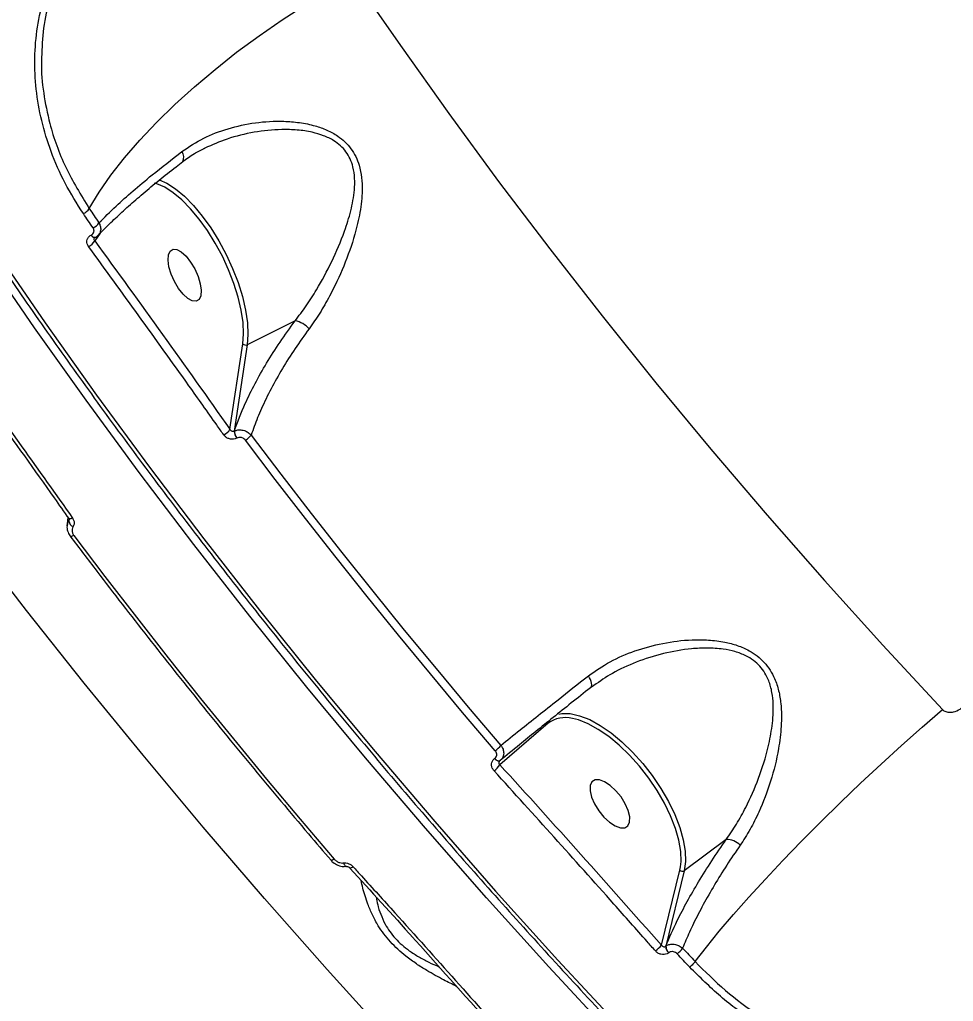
# Model space of a CAD drawing. Header units: millimetres. Extents: x -7720 to 6073, y -7402 to 5433.
# Drawn here: x 940.6 to 1087.7, y -3104.1 to -2949.5 of the extents above; entities that cross this region are included whole.
import ezdxf

# ---------------------------------------------------------------- set-up
doc = ezdxf.new("R2010")
doc.units = ezdxf.units.MM
for name, color, linetype in [('DIKOM_ОБЪЕКТ', 7, 'Continuous'), ('DIKOM_РАЗМЕР_ЗОНА', 7, 'Continuous'), ('DIKOM_РАЗМЕР_ОБЪЕКТА', 7, 'Continuous')]:
    doc.layers.add(name, color=color, linetype=linetype)
doc.styles.add('style1', font='arial.ttf', dxfattribs={"width": 0.8})
doc.dimstyles.new('1-50', dxfattribs={"dimtxt": 300, "dimasz": 200, "dimexe": 100, "dimexo": 0, "dimgap": 100, "dimtad": 1, "dimtxsty": 'style1', "dimcen": 200, "dimclrd": 7, "dimclre": 7, "dimclrt": 7, "dimadec": 1, "dimazin": 2, "dimtfac": 1, "dimtmove": 0, "dimatfit": 2, "dimfxl": 0, "dimlwd": 25, "dimlwe": 18, "dimarcsym": 0})

# ---------------------------------------------------------------- blocks, each defined once
blk = doc.blocks.new('*D0')
at = {"layer": 'Defpoints', "color": 0, "transparency": 16777216}
for p in [(-1165.04, 3934.07), (-6387.82, -4153.36), (1392.52, -4153.36)]:
    blk.add_point(p, dxfattribs=at)
at = {"layer": 'DIKOM_РАЗМЕР_ОБЪЕКТА', "color": 7, "lineweight": 18, "transparency": 16777216}
for p, q in [((-1165.04, 3934.07), (-6487.82, 3934.07)), ((1392.52, -4153.36), (-6487.82, -4153.36))]:
    blk.add_line(p, q, dxfattribs=at)
at = {"layer": 'DIKOM_РАЗМЕР_ОБЪЕКТА', "color": 7, "lineweight": 25, "transparency": 16777216}
blk.add_line((-6387.82, 3734.07), (-6387.82, -3953.36), dxfattribs=at)
at = {"layer": 'DIKOM_РАЗМЕР_ОБЪЕКТА', "color": 7, "transparency": 16777216}
for points in [[(-6421.16, 3734.07), (-6354.49, 3734.07), (-6387.82, 3934.07)], [(-6421.16, -3953.36), (-6354.49, -3953.36), (-6387.82, -4153.36)]]:
    blk.add_solid(points, dxfattribs=at)
at = {"layer": 'DIKOM_РАЗМЕР_ОБЪЕКТА', "color": 7, "transparency": 16777216, "insert": (-6640.99, -109.65), "char_height": 300, "attachment_point": 5, "rotation": 90, "style": 'style1'}
blk.add_mtext('8100', dxfattribs=at)
blk = doc.blocks.new('*D1')
at = {"layer": 'Defpoints', "color": 0, "transparency": 16777216}
for p in [(-3938.71, 77.29), (4572.68, -275.21), (4572.68, -6577.9)]:
    blk.add_point(p, dxfattribs=at)
at = {"layer": 'DIKOM_РАЗМЕР_ОБЪЕКТА', "color": 7, "lineweight": 18, "transparency": 16777216}
for p, q in [((-3938.71, 77.29), (-3938.71, -6677.9)), ((4572.68, -275.21), (4572.68, -6677.9))]:
    blk.add_line(p, q, dxfattribs=at)
at = {"layer": 'DIKOM_РАЗМЕР_ОБЪЕКТА', "color": 7, "lineweight": 25, "transparency": 16777216}
blk.add_line((-3738.71, -6577.9), (4372.68, -6577.9), dxfattribs=at)
at = {"layer": 'DIKOM_РАЗМЕР_ОБЪЕКТА', "color": 7, "transparency": 16777216}
for points in [[(-3738.71, -6544.56), (-3738.71, -6611.23), (-3938.71, -6577.9)], [(4372.68, -6544.56), (4372.68, -6611.23), (4572.68, -6577.9)]]:
    blk.add_solid(points, dxfattribs=at)
at = {"layer": 'DIKOM_РАЗМЕР_ОБЪЕКТА', "color": 7, "transparency": 16777216, "insert": (316.98, -6324.72), "char_height": 300, "attachment_point": 5, "style": 'style1'}
blk.add_mtext('8500', dxfattribs=at)
blk = doc.blocks.new('*D2')
at = {"layer": 'Defpoints', "color": 0, "transparency": 16777216}
for p in [(-2365.16, 5433.02), (-7269.56, -6016.09), (1800.96, -6016.09)]:
    blk.add_point(p, dxfattribs=at)
at = {"layer": 'DIKOM_РАЗМЕР_ЗОНА', "color": 7, "lineweight": 18, "transparency": 16777216}
for p, q in [((-2365.16, 5433.02), (-7369.56, 5433.02)), ((1800.96, -6016.09), (-7369.56, -6016.09))]:
    blk.add_line(p, q, dxfattribs=at)
at = {"layer": 'DIKOM_РАЗМЕР_ЗОНА', "color": 7, "lineweight": 25, "transparency": 16777216}
blk.add_line((-7269.56, 5233.02), (-7269.56, -5816.09), dxfattribs=at)
at = {"layer": 'DIKOM_РАЗМЕР_ЗОНА', "color": 7, "transparency": 16777216}
for points in [[(-7302.9, 5233.02), (-7236.23, 5233.02), (-7269.56, 5433.02)], [(-7302.9, -5816.09), (-7236.23, -5816.09), (-7269.56, -6016.09)]]:
    blk.add_solid(points, dxfattribs=at)
at = {"layer": 'DIKOM_РАЗМЕР_ЗОНА', "color": 7, "transparency": 16777216, "insert": (-7522.73, -291.53), "char_height": 300, "attachment_point": 5, "rotation": 90, "style": 'style1'}
blk.add_mtext('11500', dxfattribs=at)
blk = doc.blocks.new('*D3')
at = {"layer": 'Defpoints', "color": 0, "transparency": 16777216}
for p in [(-5938.71, -432.44), (6072.68, -1006.94), (6072.68, -7302.44)]:
    blk.add_point(p, dxfattribs=at)
at = {"layer": 'DIKOM_РАЗМЕР_ЗОНА', "color": 7, "lineweight": 18, "transparency": 16777216}
for p, q in [((-5938.71, -432.44), (-5938.71, -7402.44)), ((6072.68, -1006.94), (6072.68, -7402.44))]:
    blk.add_line(p, q, dxfattribs=at)
at = {"layer": 'DIKOM_РАЗМЕР_ЗОНА', "color": 7, "lineweight": 25, "transparency": 16777216}
blk.add_line((-5738.71, -7302.44), (5872.68, -7302.44), dxfattribs=at)
at = {"layer": 'DIKOM_РАЗМЕР_ЗОНА', "color": 7, "transparency": 16777216}
for points in [[(-5738.71, -7269.1), (-5738.71, -7335.77), (-5938.71, -7302.44)], [(5872.68, -7269.1), (5872.68, -7335.77), (6072.68, -7302.44)]]:
    blk.add_solid(points, dxfattribs=at)
at = {"layer": 'DIKOM_РАЗМЕР_ЗОНА', "color": 7, "transparency": 16777216, "insert": (66.98, -7049.26), "char_height": 300, "attachment_point": 5, "style": 'style1'}
blk.add_mtext('12000', dxfattribs=at)

msp = doc.modelspace()

# ---------------------------------------------------------------- linework, layer by layer
at = {"layer": 'DIKOM_ОБЪЕКТ', "color": 7, "linetype": 'Continuous', "lineweight": 15}
for p, q in [((969.769, -2969.787), (969.572, -2969.868)), ((966.262, -2971.909), (966.285, -2971.889)), ((951.842, -2983.474), (951.864, -2983.463)), ((953.287, -2983.18), (952.408, -2984.356)), ((952.438, -2983.869), (952.461, -2983.858)), ((983.985, -2996.97), (976.438, -3000.728)), ((973.719, -3014.043), (975.744, -3000.593)), ((976.438, -3000.728), (974.392, -3014.315)), ((974.392, -3014.315), (974.414, -3014.304)), ((974.823, -3015.445), (974.801, -3015.457)), ((948.178, -3027.905), (948.095, -3028.966)), ((948.105, -3028.949), (948.075, -3029.248)), ((948.328, -3028.095), (948.321, -3028.086)), ((1031.053, -3054.382), (1030.499, -3054.747)), ((1023.834, -3060.327), (1016.244, -3066.864)), ((1015.407, -3065.895), (1015.427, -3065.88)), ((1016.238, -3066.255), (1016.228, -3066.263)), ((1051.895, -3078.619), (1045.282, -3083.537)), ((992.621, -3083.111), (992.616, -3083.107)), ((1041.686, -3095.251), (1044.581, -3083.475)), ((1045.282, -3083.537), (1042.357, -3095.433)), ((1044.581, -3083.475), (1044.687, -3082.952)), ((1042.357, -3095.433), (1042.376, -3095.418)), ((1042.836, -3096.462), (1042.816, -3096.477))]:
    msp.add_line(p, q, dxfattribs=at)
at = {"layer": 'DIKOM_ОБЪЕКТ', "color": 7, "linetype": 'Continuous', "lineweight": 15, "flags": 128}
for points in [[(901.113, -2928.574), (907.724, -2940.039), (914.596, -2951.509), (921.724, -2962.976), (929.103, -2974.431), (936.728, -2985.869), (944.595, -2997.281), (952.699, -3008.66), (961.033, -3019.998), (969.593, -3031.288), (978.373, -3042.523), (987.367, -3053.694), (996.569, -3064.796), (1005.973, -3075.82), (1015.574, -3086.759), (1025.365, -3097.607), (1035.338, -3108.356), (1045.489, -3118.998), (1055.81, -3129.528), (1066.294, -3139.938), (1074.005, -3147.417)], [(1072.786, -3148.696), (1065.011, -3141.154), (1054.495, -3130.713), (1044.143, -3120.152), (1033.961, -3109.477), (1023.958, -3098.696), (1014.138, -3087.815), (1004.508, -3076.843), (995.075, -3065.785), (985.845, -3054.651), (976.824, -3043.445), (968.018, -3032.176), (959.432, -3020.853), (951.072, -3009.48), (942.945, -2998.067), (935.054, -2986.621), (927.405, -2975.149), (920.004, -2963.658), (912.855, -2952.157), (905.962, -2940.653), (899.331, -2929.153)], [(951.556, -2979.307), (953.118, -2976.726), (954.975, -2974.058), (957.113, -2971.322), (959.516, -2968.539), (962.163, -2965.732), (965.036, -2962.922), (968.111, -2960.131), (971.365, -2957.381), (974.772, -2954.694), (978.306, -2952.089), (981.939, -2949.588), (985.643, -2947.21), (989.39, -2944.973), (993.149, -2942.896)], [(993.149, -2942.896), (1000.561, -2953.634), (1008.194, -2964.341), (1016.042, -2975.01), (1024.1, -2985.634), (1032.364, -2996.206), (1040.828, -3006.719), (1049.487, -3017.167), (1058.334, -3027.542), (1067.364, -3037.839), (1076.572, -3048.05), (1085.952, -3058.169)], [(1019.607, -3132.012), (1009.245, -3121.133), (999.049, -3110.155), (989.024, -3099.085), (979.175, -3087.927), (969.508, -3076.688), (960.029, -3065.375), (950.742, -3053.993), (941.653, -3042.55), (932.766, -3031.05), (924.087, -3019.5), (915.62, -3007.908), (907.37, -2996.278), (899.341, -2984.618), (891.538, -2972.934)], [(975.744, -3000.593), (975.863, -2999.02), (975.778, -2997.245), (975.492, -2995.307), (975.011, -2993.249), (974.345, -2991.114), (973.509, -2988.951), (972.521, -2986.807), (971.403, -2984.727), (970.179, -2982.759), (968.876, -2980.944), (967.523, -2979.323), (966.149, -2977.931), (964.784, -2976.798), (963.458, -2975.949), (962.2, -2975.404), (961.809, -2975.293)], [(962.568, -2974.783), (963.768, -2975.314), (965.135, -2976.189), (966.543, -2977.357), (967.96, -2978.793), (969.355, -2980.465), (970.699, -2982.336), (971.961, -2984.366), (973.114, -2986.511), (974.133, -2988.723), (974.995, -2990.953), (975.682, -2993.154), (976.178, -2995.277), (976.473, -2997.275), (976.56, -2999.105), (976.438, -3000.728)], [(951.556, -2979.307), (951.747, -2979.587), (951.937, -2979.867), (952.128, -2980.148), (952.319, -2980.428), (952.51, -2980.708), (952.701, -2980.988), (952.892, -2981.269), (953.084, -2981.549)], [(952.155, -2982.327), (951.964, -2982.047), (951.772, -2981.767), (951.581, -2981.486), (951.39, -2981.206), (951.199, -2980.926), (951.008, -2980.645), (950.817, -2980.365), (950.627, -2980.084)], [(952.44, -2983.868), (952.385, -2983.885), (952.31, -2983.879), (952.225, -2983.845), (952.133, -2983.786), (952.036, -2983.703), (951.938, -2983.598), (951.842, -2983.474)], [(952.46, -2983.858), (952.407, -2983.873), (952.332, -2983.867), (952.247, -2983.834), (952.155, -2983.775), (952.059, -2983.692), (951.961, -2983.587), (951.864, -2983.463)], [(965.616, -2991.862), (964.969, -2990.777), (964.452, -2989.612), (964.105, -2988.461), (963.959, -2987.418), (964.024, -2986.568), (964.295, -2985.978), (964.75, -2985.698), (965.353, -2985.749), (966.054, -2986.128), (966.797, -2986.803), (967.522, -2987.721), (968.169, -2988.806), (968.686, -2989.971), (969.033, -2991.122), (969.179, -2992.165), (969.114, -2993.015), (968.843, -2993.605), (968.388, -2993.885), (967.785, -2993.834), (967.084, -2993.455), (966.341, -2992.78), (965.616, -2991.862)], [(977.064, -3014.954), (981.751, -3021.129), (986.506, -3027.287), (991.327, -3033.427), (996.215, -3039.548), (1001.167, -3045.649), (1006.183, -3051.728), (1011.261, -3057.784), (1016.402, -3063.816)], [(1015.519, -3064.654), (1010.375, -3058.618), (1005.292, -3052.557), (1000.273, -3046.474), (995.317, -3040.369), (990.427, -3034.243), (985.602, -3028.099), (980.843, -3021.936), (976.153, -3015.757)], [(948.915, -3028.012), (948.766, -3028.076), (948.63, -3028.12), (948.513, -3028.142), (948.419, -3028.14), (948.351, -3028.116), (948.328, -3028.095)], [(949.129, -3030.774), (948.984, -3030.843), (948.852, -3030.891), (948.739, -3030.917), (948.648, -3030.92), (948.583, -3030.898), (948.56, -3030.877)], [(949.129, -3030.774), (954.017, -3037.21), (958.976, -3043.63), (964.003, -3050.031), (969.099, -3056.412), (974.261, -3062.772), (979.489, -3069.11), (984.782, -3075.424), (990.138, -3081.713)], [(1030.499, -3054.747), (1030.614, -3054.63), (1030.685, -3054.466), (1030.711, -3054.259), (1030.691, -3054.017), (1030.625, -3053.747), (1030.515, -3053.458), (1030.366, -3053.159), (1030.181, -3052.86)], [(1025.505, -3058.872), (1025.998, -3058.792), (1027.326, -3058.81), (1028.799, -3059.133), (1030.384, -3059.754), (1032.047, -3060.66), (1033.751, -3061.83), (1035.458, -3063.238), (1037.132, -3064.855), (1038.736, -3066.645), (1040.235, -3068.568), (1041.595, -3070.582), (1042.788, -3072.644), (1043.787, -3074.708), (1044.571, -3076.73), (1045.121, -3078.664), (1045.427, -3080.469), (1045.481, -3082.105), (1045.282, -3083.537)], [(1047, -3097.861), (1048.783, -3095.554), (1050.797, -3093.08), (1053.027, -3090.459), (1055.456, -3087.709), (1058.064, -3084.853), (1060.832, -3081.913), (1063.738, -3078.912), (1066.759, -3075.874), (1069.872, -3072.821), (1073.053, -3069.777), (1076.276, -3066.767), (1079.518, -3063.814), (1082.751, -3060.94), (1085.952, -3058.169)], [(1044.687, -3082.952), (1044.774, -3082.087), (1044.722, -3080.501), (1044.425, -3078.75), (1043.891, -3076.874), (1043.132, -3074.914), (1042.163, -3072.913), (1041.006, -3070.913), (1039.687, -3068.96), (1038.234, -3067.095), (1036.678, -3065.36), (1035.055, -3063.792), (1033.399, -3062.426), (1031.747, -3061.291), (1030.135, -3060.413), (1028.598, -3059.811), (1027.653, -3059.573)], [(1016.208, -3066.278), (1016.154, -3066.305), (1016.074, -3066.317), (1015.979, -3066.303), (1015.874, -3066.264), (1015.76, -3066.202), (1015.642, -3066.118), (1015.523, -3066.015), (1015.407, -3065.895)], [(1016.228, -3066.263), (1016.174, -3066.291), (1016.093, -3066.302), (1015.999, -3066.288), (1015.893, -3066.25), (1015.78, -3066.187), (1015.662, -3066.103), (1015.543, -3066), (1015.427, -3065.88)], [(1032.617, -3075.086), (1033.503, -3075.904), (1034.394, -3076.489), (1035.218, -3076.792), (1035.909, -3076.79), (1036.41, -3076.481), (1036.681, -3075.891), (1036.7, -3075.069), (1036.466, -3074.08), (1035.997, -3073.005), (1035.331, -3071.931), (1034.522, -3070.944), (1033.637, -3070.125), (1032.745, -3069.541), (1031.921, -3069.237), (1031.23, -3069.24), (1030.729, -3069.549), (1030.458, -3070.138), (1030.439, -3070.961), (1030.674, -3071.95), (1031.143, -3073.025), (1031.809, -3074.099), (1032.617, -3075.086)], [(990.138, -3081.713), (990.005, -3081.797), (989.886, -3081.862), (989.786, -3081.904), (989.709, -3081.922), (989.656, -3081.916), (989.64, -3081.904)], [(991.633, -3082.321), (991.68, -3082.463), (991.733, -3082.587), (991.79, -3082.691), (991.851, -3082.772), (991.912, -3082.826), (991.973, -3082.853), (992.019, -3082.855)], [(1045.03, -3095.758), (1045.276, -3096.021), (1045.522, -3096.284), (1045.768, -3096.547), (1046.014, -3096.81), (1046.261, -3097.073), (1046.507, -3097.336), (1046.754, -3097.598), (1047, -3097.861)], [(1046.14, -3098.723), (1045.893, -3098.46), (1045.646, -3098.198), (1045.399, -3097.935), (1045.153, -3097.672), (1044.906, -3097.409), (1044.66, -3097.146), (1044.414, -3096.883), (1044.168, -3096.619)]]:
    msp.add_lwpolyline(points, dxfattribs=at)
at = {"layer": 'DIKOM_ОБЪЕКТ', "color": 7, "linetype": 'Continuous', "lineweight": 15}
for centre, radius, start, end in [((964.984, -2971.201), 1.472, 332.12502, 36.92613), ((949.724, -2978.061), 2.216, 294.03693, 325.7727), ((951.236, -2980.289), 2.236, 294.27236, 325.70796), ((950.558, -2983.35), 2.105, 294.95615, 331.44549), ((983.259, -3000.826), 3.924, 41.79087, 79.34721), ((976.183, -3000.187), 0.597, 222.73324, 295.25151), ((971.782, -3012.858), 2.271, 294.90637, 328.53683), ((976.344, -3014.261), 1.952, 181.60135, 217.78057), ((976.367, -3014.249), 1.953, 181.614, 217.77322), ((974.875, -3013.388), 2.692, 298.35728, 324.42778), ((949.628, -3029.106), 1.532, 145.13084, 174.04959), ((949.497, -3028.317), 1.165, 188.54047, 245.1474), ((1024.266, -3059.993), 0.546, 195.19743, 217.64512), ((1026.542, -3063.998), 4.562, 75.90332, 126.40993), ((1013.303, -3061.436), 3.907, 304.54399, 322.46348), ((1013.114, -3064.755), 3.774, 305.84031, 326.02574), ((1051.874, -3081.755), 3.136, 45.12268, 89.61967), ((992.609, -3082.46), 0.651, 271.06514, 318.60325), ((1044.97, -3083.068), 0.563, 226.3077, 303.62077), ((1038.107, -3092.539), 4.49, 305.93649, 322.84932), ((1043.837, -3095.405), 1.48, 181.08263, 226.41066), ((1043.857, -3095.389), 1.481, 181.10319, 226.3901), ((1040.617, -3092.201), 5.669, 308.78905, 321.12771)]:
    msp.add_arc(centre, radius, start, end, dxfattribs=at)
for points, knots in [([(673.853, -2949.833), (676.587, -2950.45), (683.953, -2952.114), (696.665, -2954.161), (712.143, -2955.765), (728.547, -2956.551), (745.842, -2956.497), (763.994, -2955.578), (782.602, -2953.814), (801.59, -2951.233), (820.879, -2947.876), (840.781, -2943.69), (861.254, -2938.653), (882.238, -2932.762), (903.272, -2926.147), (924.282, -2918.848), (945.197, -2910.919), (966.357, -2902.23), (987.698, -2892.778), (1009.149, -2882.58), (1029.99, -2871.986), (1050.164, -2861.069), (1069.635, -2849.905), (1088.963, -2838.182), (1108.08, -2825.916), (1126.918, -2813.134), (1145.315, -2799.938), (1163.204, -2786.361), (1180.528, -2772.442), (1197.336, -2758.135), (1213.544, -2743.471), (1229.082, -2728.495), (1243.606, -2713.537), (1257.092, -2698.647), (1269.535, -2683.873), (1281.139, -2668.976), (1291.83, -2654), (1301.525, -2639.005), (1309.585, -2625.182), (1313.996, -2616.46), (1315.947, -2612.602)], [0, 0, 0, 0, 0.01565149, 0.04216745, 0.06870383, 0.09521979, 0.12250599, 0.14981435, 0.17710056, 0.20361651, 0.23015288, 0.25666892, 0.2839551, 0.31126347, 0.33854965, 0.36506564, 0.39160203, 0.41811795, 0.44540407, 0.47271249, 0.49999873, 0.52556005, 0.55113959, 0.57670085, 0.60294945, 0.62921792, 0.65546669, 0.68198269, 0.7085191, 0.73503516, 0.76232143, 0.78962984, 0.81691613, 0.84343216, 0.8699686, 0.89648453, 0.92377086, 0.95107927, 0.97836552, 1, 1, 1, 1]), ([(674.323, -2950.167), (675.223, -2950.389), (678.407, -2951.172), (684.096, -2952.311), (691.366, -2953.586), (698.828, -2954.645), (706.448, -2955.503), (714.234, -2956.158), (722.185, -2956.61), (730.304, -2956.861), (738.594, -2956.91), (747.057, -2956.758), (755.694, -2956.405), (764.509, -2955.85), (773.506, -2955.093), (782.677, -2954.134), (791.989, -2952.978), (801.406, -2951.626), (810.902, -2950.084), (820.472, -2948.352), (830.122, -2946.43), (839.853, -2944.319), (849.67, -2942.017), (859.574, -2939.524), (869.568, -2936.84), (879.655, -2933.963), (889.839, -2930.893), (900.118, -2927.629), (910.465, -2924.18), (920.837, -2920.56), (931.198, -2916.782), (941.536, -2912.848), (951.855, -2908.76), (962.161, -2904.515), (972.456, -2900.112), (982.744, -2895.55), (993.027, -2890.827), (1003.307, -2885.944), (1013.589, -2880.897), (1023.875, -2875.685), (1034.143, -2870.319), (1044.349, -2864.822), (1054.455, -2859.211), (1064.451, -2853.497), (1074.343, -2847.672), (1084.134, -2841.739), (1093.824, -2835.696), (1103.412, -2829.544), (1112.9, -2823.282), (1122.285, -2816.912), (1131.569, -2810.432), (1140.75, -2803.842), (1149.82, -2797.151), (1158.752, -2790.376), (1167.519, -2783.537), (1176.103, -2776.65), (1184.502, -2769.714), (1192.717, -2762.731), (1200.748, -2755.7), (1208.596, -2748.621), (1216.261, -2741.495), (1223.741, -2734.322), (1231.037, -2727.101), (1238.149, -2719.832), (1245.072, -2712.52), (1251.79, -2705.182), (1258.282, -2697.84), (1264.53, -2690.513), (1270.532, -2683.206), (1276.287, -2675.919), (1281.796, -2668.65), (1287.061, -2661.401), (1292.08, -2654.17), (1296.854, -2646.959), (1301.382, -2639.767), (1305.665, -2632.594), (1309.692, -2625.445), (1313.145, -2618.983), (1315.137, -2614.929), (1315.972, -2613.231)], [0, 0, 0, 0, 0.0052363, 0.0185062, 0.0317826, 0.0449891, 0.0581356, 0.0712368, 0.0843073, 0.0973621, 0.1104157, 0.1234801, 0.1365682, 0.1496946, 0.1628741, 0.1761215, 0.1894001, 0.2026256, 0.2157851, 0.228894, 0.2419673, 0.2550197, 0.2680664, 0.2811206, 0.2941939, 0.307301, 0.3204568, 0.3336763, 0.3469502, 0.3601995, 0.3733731, 0.3864919, 0.3995705, 0.412624, 0.4256673, 0.4387154, 0.4517783, 0.4648707, 0.4780075, 0.4912036, 0.5044676, 0.5177231, 0.5308932, 0.5440216, 0.5571192, 0.5701964, 0.583264, 0.5963326, 0.6094102, 0.6225066, 0.6356323, 0.648798, 0.6620138, 0.6752413, 0.6884296, 0.7015735, 0.7146838, 0.7277709, 0.7408454, 0.7539179, 0.7669975, 0.7800924, 0.7932134, 0.806371, 0.8195755, 0.8328118, 0.8460216, 0.8591822, 0.8723065, 0.8854051, 0.8984883, 0.9115663, 0.9246494, 0.937745, 0.9508633, 0.9640149, 0.9772098, 0.990448, 1, 1, 1, 1]), ([(869.951, -3349.691), (869.266, -3350.755), (867.894, -3352.886), (866.934, -3354.848), (866.653, -3356.021), (866.974, -3356.488), (867.864, -3356.339), (869.348, -3355.556), (871.449, -3354.111), (874.177, -3351.992), (877.503, -3349.221), (881.384, -3345.835), (885.798, -3341.857), (890.714, -3337.318), (896.166, -3332.19), (902.203, -3326.425), (908.837, -3320.006), (916.072, -3312.93), (923.828, -3305.274), (932.008, -3297.134), (940.584, -3288.539), (949.524, -3279.524), (958.896, -3270.022), (968.777, -3259.954), (979.168, -3249.315), (990.066, -3238.11), (1001.347, -3226.464), (1012.886, -3214.507), (1024.656, -3202.267), (1036.629, -3189.777), (1048.886, -3176.952), (1061.523, -3163.69), (1074.533, -3149.997), (1087.903, -3135.887), (1101.479, -3121.52), (1115.796, -3106.331), (1130.855, -3090.311), (1146.644, -3073.468), (1162.675, -3056.322), (1178.911, -3038.908), (1195.317, -3021.266), (1210.895, -3004.469), (1225.61, -2988.563), (1239.447, -2973.573), (1253.217, -2958.621), (1267.027, -2943.592), (1280.85, -2928.512), (1294.664, -2913.407), (1308.307, -2898.451), (1321.623, -2883.816), (1334.598, -2869.52), (1347.222, -2855.574), (1359.595, -2841.868), (1371.808, -2828.302), (1383.832, -2814.904), (1395.64, -2801.706), (1407.094, -2788.86), (1418.07, -2776.506), (1428.561, -2764.653), (1438.566, -2753.304), (1448.163, -2742.372), (1457.419, -2731.778), (1466.303, -2721.557), (1474.789, -2711.736), (1482.777, -2702.433), (1490.175, -2693.751), (1496.987, -2685.692), (1503.223, -2678.243), (1508.938, -2671.343), (1514.169, -2664.943), (1518.886, -2659.078), (1523.067, -2653.771), (1526.661, -2649.088), (1529.629, -2645.078), (1531.984, -2641.732), (1533.742, -2639.031), (1534.926, -2636.946), (1535.536, -2635.47), (1535.548, -2634.63), (1534.952, -2634.438), (1533.759, -2634.891), (1532.174, -2635.868), (1530.448, -2637.095), (1529.267, -2638.013), (1528.677, -2638.472)], [0, 0, 0, 0, 0.0144651, 0.0289647, 0.0408965, 0.0528384, 0.0647801, 0.0767114, 0.0889895, 0.101279, 0.1135686, 0.1258468, 0.1377794, 0.1497223, 0.1616651, 0.1735976, 0.1858779, 0.1981695, 0.2104611, 0.2227414, 0.2346549, 0.2465787, 0.2585025, 0.2704161, 0.2826744, 0.2949438, 0.3072133, 0.3194716, 0.3314056, 0.34335, 0.3552943, 0.3672283, 0.379509, 0.391801, 0.4040931, 0.4163737, 0.4301595, 0.4439534, 0.4577392, 0.4718227, 0.4859147, 0.4999982, 0.5119157, 0.5238436, 0.5357714, 0.547689, 0.5599529, 0.5722281, 0.5845031, 0.596767, 0.6086844, 0.6206121, 0.6325398, 0.6444571, 0.6567197, 0.6689934, 0.6812672, 0.6935298, 0.7054627, 0.7174058, 0.729349, 0.7412819, 0.7535612, 0.7658519, 0.7781425, 0.7904218, 0.802353, 0.8142946, 0.8262362, 0.8381674, 0.8504463, 0.8627365, 0.8750267, 0.8873057, 0.8992219, 0.9111486, 0.9230751, 0.9349913, 0.9472528, 0.9595253, 0.9717982, 0.9840602, 0.9920273, 1, 1, 1, 1]), ([(1579.431, -2634.736), (1579.447, -2634.737), (1579.661, -2634.754), (1579.5, -2635.404), (1578.876, -2636.767), (1577.526, -2638.917), (1575.55, -2641.739), (1572.949, -2645.221), (1569.752, -2649.333), (1565.984, -2654.043), (1561.627, -2659.378), (1556.638, -2665.387), (1551.002, -2672.088), (1544.712, -2679.489), (1537.836, -2687.508), (1530.459, -2696.047), (1522.606, -2705.08), (1514.312, -2714.569), (1505.518, -2724.58), (1496.152, -2735.196), (1486.207, -2746.421), (1475.686, -2758.252), (1464.708, -2770.556), (1453.405, -2783.181), (1441.809, -2796.096), (1429.951, -2809.266), (1417.741, -2822.793), (1405.081, -2836.785), (1391.975, -2851.236), (1378.437, -2866.132), (1364.619, -2881.303), (1350.682, -2896.574), (1336.653, -2911.915), (1322.562, -2927.296), (1308.303, -2942.833), (1293.764, -2958.646), (1278.963, -2974.718), (1263.919, -2991.027), (1248.804, -3007.385), (1233.026, -3024.435), (1216.604, -3042.149), (1199.576, -3060.485), (1182.486, -3078.853), (1165.375, -3097.209), (1148.287, -3115.503), (1132.243, -3132.644), (1117.248, -3148.632), (1103.284, -3163.493), (1089.53, -3178.101), (1075.883, -3192.566), (1062.373, -3206.856), (1049.027, -3220.94), (1036.003, -3234.651), (1023.453, -3247.828), (1011.388, -3260.462), (999.809, -3272.553), (988.616, -3284.204), (977.728, -3295.501), (967.178, -3306.408), (956.995, -3316.894), (947.298, -3326.835), (938.192, -3336.126), (929.678, -3344.766), (921.75, -3352.764), (914.344, -3360.183), (907.412, -3367.072), (900.986, -3373.397), (895.09, -3379.13), (889.796, -3384.201), (885.158, -3388.554), (881.168, -3392.202), (877.809, -3395.168), (875.051, -3397.476), (872.869, -3399.152), (871.35, -3400.102), (870.531, -3400.442), (870.437, -3400.224), (870.413, -3400.168)], [0, 0, 0, 0, 0.0010255, 0.0142645, 0.0278834, 0.0415148, 0.0551464, 0.0687653, 0.0820246, 0.0952954, 0.1085662, 0.1218254, 0.1354712, 0.1491295, 0.1627878, 0.1764335, 0.189694, 0.202966, 0.2162378, 0.2294983, 0.2431444, 0.2568029, 0.2704616, 0.2841076, 0.2973508, 0.3106056, 0.3238602, 0.3371034, 0.3507303, 0.3643696, 0.3780089, 0.3916357, 0.4048802, 0.4181361, 0.4313919, 0.4446363, 0.4582653, 0.4719068, 0.4855483, 0.4991774, 0.5144981, 0.5298275, 0.5451481, 0.5607997, 0.5764606, 0.5921121, 0.6053739, 0.6186471, 0.6319203, 0.645182, 0.6588291, 0.6724888, 0.6861485, 0.6997956, 0.7130346, 0.7262851, 0.7395355, 0.7527745, 0.7663967, 0.7800314, 0.7936661, 0.8072883, 0.820549, 0.8338212, 0.8470934, 0.8603541, 0.874002, 0.8876624, 0.9013228, 0.9149708, 0.9282269, 0.9414946, 0.9547622, 0.9680182, 0.9816615, 0.9953172, 1, 1, 1, 1]), ([(1027.612, -3316.319), (1031.352, -3312.5), (1038.837, -3304.858), (1050.557, -3292.833), (1062.611, -3280.423), (1075.13, -3267.488), (1088.101, -3254.04), (1101.514, -3240.088), (1115.214, -3225.788), (1129.043, -3211.309), (1142.97, -3196.681), (1156.967, -3181.935), (1171.139, -3166.961), (1185.596, -3151.64), (1200.322, -3135.987), (1215.297, -3120.02), (1230.351, -3103.924), (1245.313, -3087.877), (1260.16, -3071.906), (1274.87, -3056.038), (1289.55, -3040.156), (1304.314, -3024.138), (1319.136, -3008.009), (1333.991, -2991.795), (1348.708, -2975.683), (1363.114, -2959.866), (1377.19, -2944.362), (1390.926, -2929.189), (1404.435, -2914.221), (1417.818, -2899.348), (1431.045, -2884.601), (1444.089, -2870.011), (1456.796, -2855.749), (1469.825, -2841.076), (1483.063, -2826.107), (1496.454, -2810.904), (1504.883, -2801.277), (1509.096, -2796.466)], [0, 0, 0, 0, 0.0277156, 0.0554554, 0.0831952, 0.110911, 0.139432, 0.167979, 0.1965262, 0.2250472, 0.2527589, 0.2804948, 0.3082303, 0.3359422, 0.3644571, 0.3929981, 0.4215388, 0.4500536, 0.4777909, 0.5055521, 0.5333136, 0.5610508, 0.5895954, 0.618166, 0.6467368, 0.6752814, 0.70299, 0.7307224, 0.7584546, 0.7861633, 0.8146751, 0.843213, 0.8717511, 0.900263, 0.9335019, 0.9667612, 1, 1, 1, 1]), ([(950.627, -2980.084), (949.629, -2978.502), (947.633, -2975.338), (945.476, -2970.408), (943.959, -2965.455), (943.101, -2960.527), (942.871, -2955.59), (943.3, -2950.702), (944.361, -2945.915), (946.043, -2941.279), (948.345, -2936.852), (951.218, -2932.674), (954.601, -2928.808), (958.464, -2925.31), (962.701, -2922.156), (965.833, -2920.382), (967.397, -2919.496)], [0, 0, 0, 0, 0.075107, 0.1502158, 0.221281, 0.2925771, 0.3636448, 0.4347699, 0.5061221, 0.5772479, 0.6483404, 0.719659, 0.7907502, 0.8604283, 0.9303175, 1, 1, 1, 1]), ([(967.904, -2919.858), (966.221, -2920.817), (962.855, -2922.735), (958.466, -2926.112), (954.643, -2929.759), (951.418, -2933.636), (948.723, -2937.786), (946.612, -2942.175), (945.106, -2946.75), (944.173, -2951.398), (944.082, -2954.538), (944.038, -2956.076)], [0, 0, 0, 0, 0.1182386, 0.2364802, 0.346086, 0.4560435, 0.5656492, 0.6752287, 0.7851609, 0.8947394, 1, 1, 1, 1]), ([(900.383, -2928.503), (901.428, -2930.34), (904.458, -2935.669), (909.641, -2944.495), (916, -2954.976), (922.574, -2965.453), (929.356, -2975.919), (936.342, -2986.368), (943.53, -2996.795), (950.914, -3007.195), (958.491, -3017.562), (966.256, -3027.889), (974.207, -3038.173), (982.337, -3048.406), (990.643, -3058.583), (999.121, -3068.699), (1007.765, -3078.749), (1016.571, -3088.726), (1025.534, -3098.626), (1034.65, -3108.443), (1043.913, -3118.171), (1053.315, -3127.809), (1062.868, -3137.336), (1069.649, -3143.997), (1073.28, -3147.447), (1073.643, -3147.792)], [0, 0, 0, 0, 0.0243267, 0.0705472, 0.1167678, 0.1629876, 0.2092071, 0.2554258, 0.3016439, 0.3478616, 0.394079, 0.4402955, 0.4865119, 0.532728, 0.5789433, 0.6251581, 0.6713728, 0.7175876, 0.7638016, 0.8100154, 0.8562295, 0.9024431, 0.948656, 0.9948695, 1, 1, 1, 1]), ([(944.038, -2956.076), (944.035, -2956.139), (943.937, -2957.803), (944.32, -2961.105), (945.384, -2966.648), (947.603, -2972.848), (950.239, -2977.154), (951.556, -2979.307)], [0, 0, 0, 0, 0.0079301, 0.2101893, 0.4118027, 0.7059029, 1, 1, 1, 1]), ([(966.16, -2970.317), (967.274, -2969.576), (969.501, -2968.092), (973.442, -2966.614), (977.69, -2965.676), (981.518, -2965.458), (984.688, -2965.708), (986.977, -2966.173), (989.005, -2966.89), (991.009, -2967.975), (992.927, -2969.768), (994.062, -2972.142), (994.499, -2974.406), (994.596, -2976.895), (994.262, -2979.904), (993.295, -2983.913), (991.724, -2988.385), (989.764, -2992.508), (987.892, -2995.786), (986.754, -2997.403), (986.185, -2998.211)], [0, 0, 0, 0, 0.07277471, 0.14562487, 0.22208408, 0.29851593, 0.3409264, 0.38329114, 0.41648272, 0.44961036, 0.49864251, 0.54778931, 0.58084526, 0.6139644, 0.67108211, 0.72831631, 0.81320294, 0.89807347, 0.9490477, 1, 1, 1, 1]), ([(983.985, -2996.97), (984.571, -2996.199), (985.75, -2994.648), (987.721, -2991.548), (989.84, -2987.638), (991.632, -2983.444), (992.815, -2979.653), (993.34, -2976.855), (993.404, -2974.52), (993.126, -2972.442), (992.152, -2970.253), (990.361, -2968.674), (988.468, -2967.768), (986.522, -2967.201), (984.306, -2966.882), (981.228, -2966.798), (977.488, -2967.197), (973.386, -2968.181), (970.92, -2969.276), (969.769, -2969.787)], [0, 0, 0, 0, 0.056024, 0.1127758, 0.2054645, 0.3005856, 0.3621019, 0.424818, 0.4591904, 0.494408, 0.5447315, 0.5949789, 0.6293934, 0.6648101, 0.7104087, 0.7566748, 0.8401559, 0.925465, 1, 1, 1, 1]), ([(953.084, -2981.549), (953.951, -2980.682), (955.547, -2979.087), (958.414, -2976.534), (961.791, -2973.687), (964.552, -2971.558), (966.16, -2970.317)], [0, 0, 0, 0, 0.25808, 0.4750063, 0.6940759, 1, 1, 1, 1]), ([(966.257, -2971.904), (966.859, -2971.465), (967.956, -2970.666), (969.205, -2970.056), (969.769, -2969.782)], [0, 0, 0, 0, 0.5489239, 1, 1, 1, 1]), ([(953.022, -2983.457), (953.295, -2983.168), (954.092, -2982.325), (955.668, -2980.806), (957.728, -2978.915), (960.021, -2976.924), (962.527, -2974.853), (964.629, -2973.174), (965.941, -2972.177), (966.297, -2971.906)], [0, 0, 0, 0, 0.0871782, 0.254182, 0.423163, 0.5935042, 0.7646309, 0.9359901, 1, 1, 1, 1]), ([(953.084, -2981.549), (953.161, -2981.702), (953.335, -2982.043), (953.383, -2982.529), (953.285, -2983.001), (953.167, -2983.301), (953.011, -2983.427), (953.002, -2983.434)], [0, 0, 0, 0, 0.2363383, 0.52768, 0.6953964, 0.9816452, 1, 1, 1, 1]), ([(951.864, -2983.463), (951.878, -2983.456), (951.982, -2983.401), (952.148, -2983.262), (952.27, -2983.044), (952.316, -2982.803), (952.291, -2982.564), (952.197, -2982.401), (952.155, -2982.327)], [0, 0, 0, 0, 0.0339837, 0.2522787, 0.4704449, 0.5978738, 0.8192167, 1, 1, 1, 1]), ([(951.447, -2985.259), (951.365, -2985.121), (951.201, -2984.844), (951.164, -2984.385), (951.293, -2983.962), (951.542, -2983.652), (951.758, -2983.524), (951.842, -2983.474)], [0, 0, 0, 0, 0.2182478, 0.4367548, 0.653029, 0.8657699, 1, 1, 1, 1]), ([(952.36, -2983.937), (952.348, -2983.951), (952.302, -2984.001), (952.285, -2984.109), (952.309, -2984.243), (952.375, -2984.318), (952.408, -2984.356)], [0, 0, 0, 0, 0.1024384, 0.3881174, 0.6893085, 1, 1, 1, 1]), ([(952.357, -2983.934), (952.357, -2983.932), (952.363, -2983.919), (952.383, -2983.891), (952.436, -2983.871), (952.439, -2983.87)], [0, 0, 0, 0, 0.1400646, 0.9439775, 1, 1, 1, 1]), ([(952.408, -2984.356), (955.975, -2989.26), (963.111, -2999.068), (970.183, -3009.051), (973.719, -3014.043)], [0, 0, 0, 0, 0.4999198, 1, 1, 1, 1]), ([(952.458, -2983.858), (952.46, -2983.858), (952.657, -2983.786), (952.807, -2983.633), (952.956, -2983.481)], [0, 0, 0, 0, 0.0088673, 1, 1, 1, 1]), ([(972.738, -3014.918), (972.374, -3014.401), (970.55, -3011.816), (963.485, -3001.846), (956.729, -2992.537), (951.447, -2985.259)], [0, 0, 0, 0, 0.051711, 0.2585524, 1, 1, 1, 1]), ([(974.414, -3014.304), (974.946, -3012.875), (975.851, -3010.441), (977.632, -3006.847), (979.457, -3003.615), (981.553, -3000.312), (983.174, -2998.084), (983.985, -2996.97)], [0, 0, 0, 0, 0.259054, 0.44162784, 0.62419703, 0.81209766, 1, 1, 1, 1]), ([(927.428, -2998.055), (927.797, -2998.562), (929.64, -3001.095), (936.831, -3011.007), (943.605, -3020.539), (948.915, -3028.012)], [0, 0, 0, 0, 0.0512275, 0.2561297, 1, 1, 1, 1]), ([(986.185, -2998.211), (985.43, -2999.257), (983.922, -3001.349), (981.93, -3004.512), (980.155, -3007.672), (978.683, -3010.717), (977.688, -3013.138), (977.22, -3014.501), (977.064, -3014.954)], [0, 0, 0, 0, 0.1827887, 0.3655969, 0.5537476, 0.7419026, 0.9141952, 1, 1, 1, 1]), ([(936.624, -3011.681), (939.767, -3016.054), (943.678, -3021.496), (947.556, -3027.019), (948.317, -3028.103)], [0, 0, 0, 0, 0.8037341, 1, 1, 1, 1]), ([(974.801, -3015.457), (974.711, -3015.497), (974.477, -3015.601), (974.036, -3015.644), (973.531, -3015.543), (973.063, -3015.299), (972.847, -3015.045), (972.738, -3014.918)], [0, 0, 0, 0, 0.1342511, 0.3469813, 0.563245, 0.7817272, 1, 1, 1, 1]), ([(973.719, -3014.043), (973.753, -3014.098), (973.82, -3014.206), (973.97, -3014.319), (974.136, -3014.374), (974.284, -3014.368), (974.362, -3014.33), (974.392, -3014.315)], [0, 0, 0, 0, 0.2318458, 0.4562324, 0.6691494, 0.8722627, 1, 1, 1, 1]), ([(974.414, -3014.304), (974.59, -3014.242), (974.96, -3014.113), (975.527, -3014.129), (976.087, -3014.264), (976.618, -3014.511), (976.915, -3014.806), (977.064, -3014.954)], [0, 0, 0, 0, 0.2044473, 0.4301016, 0.5634353, 0.7803143, 1, 1, 1, 1]), ([(976.153, -3015.757), (976.152, -3015.755), (976.088, -3015.671), (975.931, -3015.52), (975.672, -3015.39), (975.39, -3015.326), (975.102, -3015.329), (974.913, -3015.408), (974.823, -3015.445)], [0, 0, 0, 0, 0.004352, 0.2198688, 0.4356334, 0.5682797, 0.7938538, 1, 1, 1, 1]), ([(948.087, -3029.222), (948.082, -3029.238), (948.003, -3029.503), (948.139, -3030.06), (948.321, -3030.618), (948.546, -3030.839), (948.574, -3030.867)], [0, 0, 0, 0, 0.02878, 0.479103, 0.9353573, 1, 1, 1, 1]), ([(948.095, -3029.227), (948.093, -3029.191), (948.079, -3028.924), (948.222, -3028.691), (948.345, -3028.49)], [0, 0, 0, 0, 0.13543618, 1, 1, 1, 1]), ([(948.317, -3028.089), (948.336, -3028.115), (948.386, -3028.185), (948.403, -3028.267), (948.402, -3028.289), (948.401, -3028.3)], [0, 0, 0, 0, 0.234417, 0.6449233, 1, 1, 1, 1]), ([(948.345, -3028.49), (948.349, -3028.448), (948.358, -3028.361), (948.367, -3028.275), (948.371, -3028.23)], [0, 0, 0, 0, 0.4879705, 1, 1, 1, 1]), ([(948.345, -3028.49), (948.37, -3028.441), (948.4, -3028.381), (948.399, -3028.312), (948.398, -3028.3)], [0, 0, 0, 0, 0.8245301, 1, 1, 1, 1]), ([(949.007, -3029.374), (948.945, -3029.501), (948.82, -3029.754), (948.838, -3030.2), (948.968, -3030.545), (949.095, -3030.725), (949.129, -3030.774)], [0, 0, 0, 0, 0.2954431, 0.5903968, 0.8901283, 1, 1, 1, 1]), ([(948.915, -3028.012), (948.939, -3028.047), (949.052, -3028.215), (949.177, -3028.546), (949.195, -3028.993), (949.07, -3029.247), (949.007, -3029.374)], [0, 0, 0, 0, 0.08110522, 0.39081495, 0.69519207, 1, 1, 1, 1]), ([(948.559, -3030.876), (949.946, -3032.71), (953.97, -3038.031), (960.772, -3046.802), (969.019, -3057.171), (977.446, -3067.483), (984.347, -3075.719), (988.448, -3080.511), (989.64, -3081.905)], [0, 0, 0, 0, 0.1066302, 0.3092143, 0.5118047, 0.7143892, 0.9169727, 1, 1, 1, 1]), ([(1030.181, -3052.86), (1031.301, -3052.081), (1033.543, -3050.522), (1037.543, -3048.839), (1041.876, -3047.639), (1045.811, -3047.156), (1049.099, -3047.173), (1051.499, -3047.466), (1053.659, -3048.03), (1055.837, -3048.968), (1058.014, -3050.629), (1059.471, -3052.947), (1060.201, -3055.209), (1060.609, -3057.724), (1060.632, -3060.794), (1060.109, -3064.907), (1058.978, -3069.499), (1057.352, -3073.724), (1055.69, -3077.069), (1054.621, -3078.712), (1054.087, -3079.533)], [0, 0, 0, 0, 0.0727742, 0.145624, 0.2220842, 0.2985152, 0.3409249, 0.383291, 0.4164822, 0.4496091, 0.4986416, 0.5477894, 0.5808442, 0.6139656, 0.6710802, 0.7283153, 0.8132015, 0.8980756, 0.9490473, 1, 1, 1, 1]), ([(1051.895, -3078.619), (1052.443, -3077.828), (1053.545, -3076.234), (1055.297, -3073.036), (1057.08, -3068.988), (1058.441, -3064.636), (1059.192, -3060.709), (1059.375, -3057.827), (1059.141, -3055.448), (1058.59, -3053.356), (1057.318, -3051.211), (1055.301, -3049.758), (1053.264, -3048.999), (1051.216, -3048.587), (1048.918, -3048.444), (1045.763, -3048.603), (1041.954, -3049.271), (1037.764, -3050.607), (1034.04, -3052.28), (1031.997, -3053.718), (1031.053, -3054.382)], [0, 0, 0, 0, 0.0521826, 0.1050417, 0.1913783, 0.2799738, 0.337272, 0.3956838, 0.4276998, 0.4605007, 0.5073748, 0.5541753, 0.5862288, 0.6192169, 0.6616879, 0.7047821, 0.7825382, 0.8619959, 0.9362319, 1, 1, 1, 1]), ([(1016.402, -3063.816), (1017.376, -3063.027), (1019.168, -3061.575), (1022.234, -3059.126), (1025.767, -3056.325), (1028.556, -3054.136), (1030.181, -3052.86)], [0, 0, 0, 0, 0.2580822, 0.4750091, 0.6940723, 1, 1, 1, 1]), ([(1030.499, -3054.747), (1029.486, -3055.55), (1027.46, -3057.156), (1024.588, -3059.452), (1021.868, -3061.643), (1018.99, -3063.981), (1017.248, -3065.42), (1016.238, -3066.255)], [0, 0, 0, 0, 0.18255416, 0.36511879, 0.55303285, 0.74094655, 1, 1, 1, 1]), ([(1085.952, -3058.169), (1086.028, -3058.236), (1086.186, -3058.379), (1086.579, -3058.545), (1087.094, -3058.62), (1087.878, -3058.532), (1088.505, -3058.25), (1089.052, -3057.857), (1089.263, -3057.645), (1089.402, -3057.506)], [0, 0, 0, 0, 0.0767448, 0.1605298, 0.3174029, 0.4661166, 0.7624882, 0.8428165, 1, 1, 1, 1]), ([(1015.427, -3065.88), (1015.439, -3065.871), (1015.53, -3065.801), (1015.668, -3065.635), (1015.749, -3065.391), (1015.754, -3065.132), (1015.689, -3064.885), (1015.572, -3064.726), (1015.519, -3064.654)], [0, 0, 0, 0, 0.0339564, 0.2522738, 0.4704906, 0.5978854, 0.8192787, 1, 1, 1, 1]), ([(1016.402, -3063.816), (1016.501, -3063.965), (1016.721, -3064.298), (1016.843, -3064.797), (1016.837, -3065.312), (1016.688, -3065.789), (1016.432, -3066.106), (1016.261, -3066.237), (1016.238, -3066.255)], [0, 0, 0, 0, 0.1804962, 0.4028523, 0.5309784, 0.7496087, 0.9663906, 1, 1, 1, 1]), ([(1015.324, -3067.815), (1015.222, -3067.68), (1015.017, -3067.411), (1014.904, -3066.934), (1014.958, -3066.475), (1015.147, -3066.118), (1015.335, -3065.958), (1015.407, -3065.895)], [0, 0, 0, 0, 0.2183128, 0.4367466, 0.6530565, 0.8657552, 1, 1, 1, 1]), ([(1016.219, -3066.269), (1016.194, -3066.29), (1016.13, -3066.346), (1016.07, -3066.463), (1016.065, -3066.607), (1016.122, -3066.75), (1016.203, -3066.826), (1016.244, -3066.864)], [0, 0, 0, 0, 0.1277933, 0.3309275, 0.5438491, 0.768249, 1, 1, 1, 1]), ([(1040.742, -3096.175), (1040.307, -3095.681), (1038.131, -3093.212), (1029.7, -3083.687), (1021.632, -3074.779), (1015.324, -3067.815)], [0, 0, 0, 0, 0.0517108, 0.2585558, 1, 1, 1, 1]), ([(1016.244, -3066.864), (1020.505, -3071.557), (1029.028, -3080.945), (1037.466, -3090.482), (1041.686, -3095.251)], [0, 0, 0, 0, 0.4999218, 1, 1, 1, 1]), ([(1042.376, -3095.418), (1042.947, -3094.094), (1043.919, -3091.836), (1045.724, -3088.401), (1047.532, -3085.259), (1049.572, -3081.995), (1051.121, -3079.744), (1051.895, -3078.619)], [0, 0, 0, 0, 0.2590557, 0.4416253, 0.6242037, 0.8121035, 1, 1, 1, 1]), ([(1054.087, -3079.533), (1053.367, -3080.589), (1051.929, -3082.702), (1049.993, -3085.83), (1048.239, -3088.904), (1046.748, -3091.812), (1045.708, -3094.083), (1045.199, -3095.34), (1045.03, -3095.758)], [0, 0, 0, 0, 0.1827976, 0.3655948, 0.5537504, 0.741904, 0.9141949, 1, 1, 1, 1]), ([(989.651, -3081.896), (989.697, -3081.954), (989.925, -3082.246), (990.513, -3082.626), (991.302, -3082.901), (991.807, -3082.85), (992.011, -3082.829)], [0, 0, 0, 0, 0.0833478, 0.4212342, 0.7668201, 1, 1, 1, 1]), ([(990.138, -3081.713), (990.262, -3081.835), (990.51, -3082.079), (991, -3082.292), (991.386, -3082.345), (991.59, -3082.325), (991.633, -3082.321)], [0, 0, 0, 0, 0.3077729, 0.6158787, 0.9190908, 1, 1, 1, 1]), ([(991.633, -3082.321), (991.66, -3082.318), (991.848, -3082.298), (992.218, -3082.336), (992.713, -3082.535), (992.969, -3082.772), (993.097, -3082.891)], [0, 0, 0, 0, 0.05238405, 0.36503455, 0.68273908, 1, 1, 1, 1]), ([(992.017, -3082.859), (992.042, -3082.855), (992.103, -3082.847), (992.251, -3082.872), (992.413, -3082.94), (992.542, -3083.027), (992.594, -3083.089), (992.612, -3083.11)], [0, 0, 0, 0, 0.163029, 0.3979655, 0.6352923, 0.8747148, 1, 1, 1, 1]), ([(992.609, -3083.123), (995.94, -3086.768), (999.392, -3090.545), (1002.813, -3094.378), (1002.933, -3094.512)], [0, 0, 0, 0, 0.96503, 1, 1, 1, 1]), ([(993.097, -3082.891), (993.538, -3083.375), (995.741, -3085.797), (1004.333, -3095.273), (1012.422, -3104.373), (1018.764, -3111.507)], [0, 0, 0, 0, 0.0512286, 0.2561272, 1, 1, 1, 1]), ([(1009.401, -3101.753), (1008.734, -3101.419), (1007.237, -3100.667), (1005.078, -3099.48), (1003.068, -3098.217), (1001.085, -3096.787), (998.9, -3094.791), (997.197, -3092.492), (996.121, -3090.484), (995.278, -3088.458), (994.703, -3086.592), (994.474, -3085.476), (994.395, -3085.092)], [0, 0, 0, 0, 0.099563, 0.2233933, 0.2990001, 0.3759799, 0.4991975, 0.62274, 0.7046677, 0.7886832, 0.9272645, 1, 1, 1, 1]), ([(996.78, -3087.722), (996.839, -3088.104), (996.966, -3088.934), (997.432, -3090.388), (998.227, -3092.193), (999.68, -3094.278), (1001.66, -3095.981), (1003.481, -3097.133), (1005.068, -3097.983), (1006.106, -3098.43), (1006.637, -3098.659)], [0, 0, 0, 0, 0.0990773, 0.2147855, 0.333348, 0.5018168, 0.6700394, 0.7764238, 0.885511, 1, 1, 1, 1]), ([(1002.933, -3094.512), (1007.158, -3099.214), (1012.295, -3104.929), (1017.384, -3110.721), (1018.286, -3111.748)], [0, 0, 0, 0, 0.822726, 1, 1, 1, 1]), ([(1041.686, -3095.251), (1041.724, -3095.302), (1041.8, -3095.401), (1041.956, -3095.494), (1042.12, -3095.528), (1042.26, -3095.5), (1042.33, -3095.452), (1042.357, -3095.433)], [0, 0, 0, 0, 0.2317249, 0.4560629, 0.6690904, 0.8721386, 1, 1, 1, 1]), ([(1042.376, -3095.418), (1042.533, -3095.329), (1042.863, -3095.143), (1043.408, -3095.085), (1043.968, -3095.154), (1044.522, -3095.346), (1044.86, -3095.62), (1045.03, -3095.758)], [0, 0, 0, 0, 0.204435, 0.4300874, 0.5633955, 0.780294, 1, 1, 1, 1]), ([(1042.816, -3096.477), (1042.736, -3096.53), (1042.528, -3096.668), (1042.11, -3096.769), (1041.607, -3096.728), (1041.117, -3096.531), (1040.867, -3096.294), (1040.742, -3096.175)], [0, 0, 0, 0, 0.1342674, 0.3470072, 0.5632725, 0.7817509, 1, 1, 1, 1]), ([(1044.168, -3096.619), (1044.167, -3096.618), (1044.092, -3096.538), (1043.916, -3096.4), (1043.645, -3096.297), (1043.363, -3096.266), (1043.086, -3096.305), (1042.917, -3096.411), (1042.836, -3096.462)], [0, 0, 0, 0, 0.0043709, 0.219871, 0.435581, 0.5682703, 0.7938186, 1, 1, 1, 1]), ([(1047, -3097.861), (1046.951, -3097.923), (1046.852, -3098.046), (1046.631, -3098.278), (1046.383, -3098.516), (1046.221, -3098.654), (1046.14, -3098.723)], [0, 0, 0, 0, 0.25002113, 0.50005406, 0.75005737, 1, 1, 1, 1]), ([(1108.381, -3111.187), (1107.716, -3111.565), (1105.209, -3112.99), (1100.434, -3114.657), (1094.178, -3116.142), (1087.705, -3116.725), (1081.161, -3116.471), (1074.639, -3115.379), (1068.245, -3113.477), (1062.091, -3110.81), (1056.289, -3107.427), (1050.874, -3103.432), (1047.719, -3100.294), (1046.14, -3098.723)], [0, 0, 0, 0, 0.03482299, 0.13130197, 0.22799574, 0.32470805, 0.42111194, 0.51759048, 0.61424375, 0.71080305, 0.80692189, 0.90337828, 1, 1, 1, 1]), ([(1047, -3097.861), (1048.553, -3099.405), (1051.648, -3102.484), (1056.96, -3106.408), (1062.654, -3109.735), (1068.685, -3112.354), (1074.956, -3114.23), (1081.347, -3115.312), (1087.765, -3115.573), (1094.109, -3115.005), (1100.252, -3113.586), (1105.867, -3111.534), (1109.19, -3109.602), (1110.72, -3108.712)], [0, 0, 0, 0, 0.0924845, 0.1844145, 0.2763699, 0.3688547, 0.460623, 0.5530654, 0.6451456, 0.7370714, 0.8296803, 0.9215447, 1, 1, 1, 1])]:
    msp.add_open_spline(points, degree=3, knots=knots, dxfattribs=at)

# ---------------------------------------------------------------- dimensions: what is measured, and where the dimension line sits
at = {"layer": 'DIKOM_РАЗМЕР_ЗОНА'}
dim = msp.add_linear_dim(base=(-7269.562, -6016.09), p1=(-2365.162, 5433.022), p2=(1800.959, -6016.09), angle=90, text='11500', dimstyle='1-50', dxfattribs=at)
dim.commit()
dim.dimension.update_dxf_attribs({"geometry": '*D2', "text_midpoint": (-7269.562, -291.534), "dimtype": 160})
dim = msp.add_linear_dim(base=(6072.676, -7302.437), p1=(-5938.714, -432.437), p2=(6072.676, -1006.937), text='12000', dimstyle='1-50', dxfattribs=at)
dim.commit()
dim.dimension.update_dxf_attribs({"geometry": '*D3', "text_midpoint": (66.981, -7302.437), "dimtype": 160})
at = {"layer": 'DIKOM_РАЗМЕР_ОБЪЕКТА'}
dim = msp.add_linear_dim(base=(-6387.822, -4153.364), p1=(-1165.044, 3934.068), p2=(1392.523, -4153.364), angle=90, text='8100', dimstyle='1-50', dxfattribs=at)
dim.commit()
dim.dimension.update_dxf_attribs({"geometry": '*D0', "text_midpoint": (-6387.822, -109.648), "dimtype": 160})
dim = msp.add_linear_dim(base=(4572.676, -6577.897), p1=(-3938.714, 77.288), p2=(4572.676, -275.211), text='8500', dimstyle='1-50', dxfattribs=at)
dim.commit()
dim.dimension.update_dxf_attribs({"geometry": '*D1', "text_midpoint": (316.981, -6577.897), "dimtype": 160})

doc.saveas('drawing.dxf')
